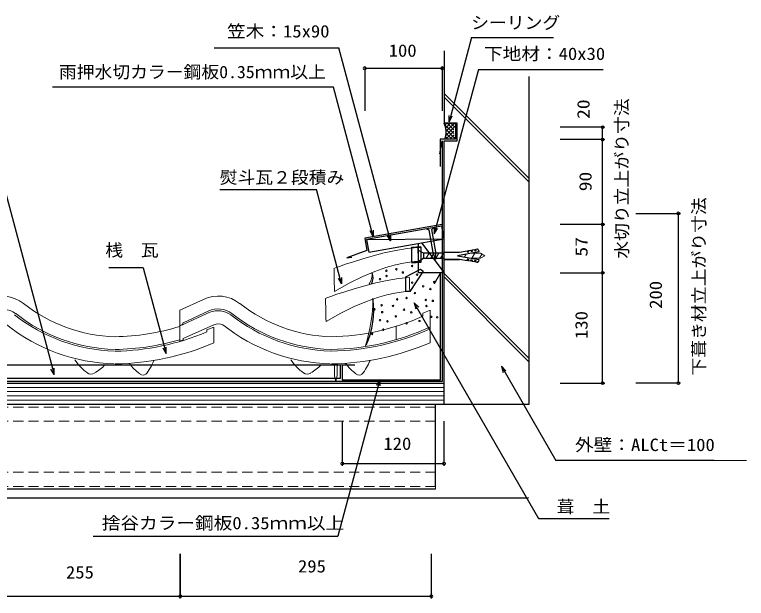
# Model space of a CAD drawing. Units: millimetres, scale not verified. Extents: x -630 to 675, y -339 to 349.
# Drawn here: x -188 to 675, y -339 to 349 of the extents above; entities that cross this region are included whole.
import ezdxf
from ezdxf.enums import TextEntityAlignment as Align

# ---------------------------------------------------------------- set-up
doc = ezdxf.new("R2010")
doc.units = ezdxf.units.MM
doc.header["$LTSCALE"] = 10
doc.linetypes.add('DASHED1', pattern=[1.8, 1.2, -0.6])
doc.linetypes.add('DASHED3', pattern=[4, 3, -1])
doc.layers.add('0-0_LAYER001', color=2, linetype='Continuous', lineweight=18)
doc.layers.add('0-1_LAYER004', color=7, linetype='Continuous')
doc.styles.add('ＭＳ ゴシック', font='')
doc.styles.get('ＭＳ ゴシック').set_extended_font_data('MS Gothic')

msp = doc.modelspace()

# ---------------------------------------------------------------- linework, layer by layer
at = {"layer": '0-0_LAYER001'}
for p, q in [((324.54, 222.42), (351.13, 321.65)), ((351.13, 321.65), (437.75, 321.65)), ((318.6, 220.85), (318.6, 306.22)), ((225.05, 287.93), (225.05, 235.43)), ((225.05, 285.43), (316.6, 285.43)), ((316.6, 287.93), (316.6, 235.43)), ((418.6, 275.92), (418.6, 15.58)), ((-141.21, -75.44), (-231.08, 259.97)), ((188.12, 263.09), (-143.04, 263.09)), ((235.2, 87.38), (188.12, 263.09)), ((418.6, 155.84), (318.6, 255.84)), ((418.6, 151.59), (318.6, 251.59)), ((334.2, 220.85), (318.6, 220.85)), ((330.21, 208.46), (319.35, 219.32)), ((319.68, 218.52), (322.01, 220.85)), ((320.7, 215.14), (326.42, 220.85)), ((320.84, 206.45), (332.12, 217.73)), ((321.19, 211.21), (330.83, 220.85)), ((330.28, 212.81), (322.23, 220.85)), ((331.43, 216.06), (326.64, 220.85)), ((332.12, 219.78), (331.05, 220.85)), ((332.12, 217.73), (332.12, 220.85)), ((332.12, 202.13), (332.12, 217.73)), ((334.2, 200.05), (334.2, 220.85)), ((508.12, 216.05), (455.62, 216.05)), ((505.62, 201.47), (505.62, 216.05)), ((320.94, 202.13), (330.07, 211.27)), ((332.12, 202.13), (321.03, 213.23)), ((327.71, 202.13), (321.14, 208.71)), ((325.35, 202.13), (330.48, 207.26)), ((316, 200.05), (313.22, 184.7)), ((332.12, 202.13), (314.2, 202.13)), ((314.2, 169.65), (314.2, 202.13)), ((316.6, 101.51), (316.6, 200.05)), ((316.6, 121.38), (316.6, 199.39)), ((318.6, 113.22), (318.6, 200.16)), ((334.2, 200.05), (318.6, 200.05)), ((323.3, 202.13), (320.5, 204.93)), ((329.76, 202.13), (331.81, 204.18)), ((508.12, 201.47), (455.62, 201.47)), ((505.62, 101.47), (505.62, 201.47)), ((318.6, 183.78), (318.6, -85.53)), ((597.36, 114.47), (544.86, 114.47)), ((594.86, -85.53), (594.86, 114.47)), ((225.05, 85.37), (316.6, 101.51)), ((227.37, 83.75), (316, 99.37)), ((297.78, 96.16), (306.55, 97.71)), ((300.62, 95.04), (297.78, 96.16)), ((300.62, 95.04), (305.31, 68.45)), ((304.27, 95.69), (306.55, 97.71)), ((304.27, 95.69), (308.96, 69.09)), ((508.12, 101.47), (455.62, 101.47)), ((505.62, 44.47), (505.62, 101.47)), ((225.05, 85.37), (227.65, 70.6)), ((227.37, 83.75), (229.97, 68.97)), ((229.97, 68.97), (318.6, 84.6)), ((288.6, 44.6), (288.6, 79.31)), ((318.6, 44.6), (292.11, 79.93)), ((204.07, 62.01), (227.65, 70.6)), ((280.65, 74.83), (291.36, 75.35)), ((288.6, 58.6), (288.6, 70.6)), ((294.6, 67.6), (288.6, 70.6)), ((308.75, 60.21), (308.96, 69.09)), ((334.58, 64.6), (359.85, 69.06)), ((345.9, 70.46), (336.8, 68.85)), ((346.19, 68.78), (345.9, 70.46)), ((346.19, 68.78), (347.87, 69.08)), ((350.23, 71.22), (347.57, 70.75)), ((347.87, 69.08), (347.57, 70.75)), ((350.53, 69.55), (350.23, 71.22)), ((350.53, 69.55), (352.2, 69.84)), ((354.56, 71.98), (351.91, 71.52)), ((352.2, 69.84), (351.91, 71.52)), ((354.86, 70.31), (354.56, 71.98)), ((354.86, 70.31), (356.53, 70.61)), ((357.72, 72.54), (356.24, 72.28)), ((356.53, 70.61), (356.24, 72.28)), ((359.45, 71.33), (359.85, 69.06)), ((204.07, 62.01), (209.99, 63.03)), ((288.6, 58.6), (294.6, 61.6)), ((294.6, 61.6), (294.6, 67.6)), ((318.6, 67.6), (294.6, 67.6)), ((318.6, 61.6), (294.6, 61.6)), ((297.49, 61.6), (300.95, 67.6)), ((303.21, 61.6), (306.68, 67.6)), ((305.31, 68.45), (308.75, 60.21)), ((308.94, 61.6), (312.4, 67.6)), ((314.66, 61.6), (318.12, 67.6)), ((318.6, 68.85), (336.8, 68.85)), ((318.6, 60.35), (318.6, 68.85)), ((334.58, 64.6), (359.68, 60.18)), ((342.94, 63.13), (344.83, 66.41)), ((346.02, 60.45), (345.72, 58.78)), ((346.02, 60.45), (347.69, 60.16)), ((351.32, 61.65), (354.76, 67.6)), ((361.6, 67.6), (351.59, 67.6)), ((361.6, 61.6), (351.6, 61.6)), ((360.53, 61.6), (363.38, 66.54)), ((366.6, 64.6), (361.6, 67.6)), ((361.6, 61.6), (366.6, 64.6)), ((318.6, 60.35), (336.8, 60.35)), ((345.72, 58.78), (336.8, 60.35)), ((347.69, 60.16), (347.4, 58.48)), ((350.06, 58.02), (347.4, 58.48)), ((350.35, 59.69), (350.06, 58.02)), ((350.35, 59.69), (352.03, 59.39)), ((352.03, 59.39), (351.73, 57.72)), ((354.39, 57.25), (351.73, 57.72)), ((354.69, 58.92), (354.39, 57.25)), ((354.69, 58.92), (356.36, 58.63)), ((356.36, 58.63), (356.06, 56.96)), ((357.54, 56.7), (356.06, 56.96)), ((359.28, 57.91), (359.68, 60.18)), ((288.6, 44.6), (318.6, 44.6)), ((314.6, 44.6), (307.1, 31.61)), ((314.6, 44.6), (314.6, -81.53)), ((418.6, -56.16), (318.6, 43.84)), ((508.12, 44.47), (455.62, 44.47)), ((505.62, -85.53), (505.62, 44.47)), ((273.55, 39.72), (273.55, 22.29)), ((418.6, -60.41), (318.6, 39.59)), ((418.6, 18.47), (418.6, -110.53)), ((-630.36, -64.53), (196.6, -64.53)), ((198.6, -63.78), (183.6, -63.78)), ((187.97, -63.78), (194.23, -63.78)), ((189.6, -64.78), (187.97, -63.78)), ((189.6, -64.78), (189.6, -77.11)), ((192.6, -64.78), (194.23, -63.78)), ((192.6, -64.78), (192.6, -76.3)), ((196.6, -64.53), (196.6, -79.53)), ((198.6, -63.78), (198.6, -81.53)), ((386.31, -65.62), (450.36, -176.55)), ((189.6, -77.11), (191.1, -83.78)), ((191.1, -83.78), (192.6, -76.3)), ((-630.36, -79.53), (196.6, -79.53)), ((318.6, -85.53), (-630.36, -85.53)), ((242.9, -81.26), (193.38, -266.05)), ((198.6, -81.53), (314.6, -81.53)), ((508.12, -85.53), (455.62, -85.53)), ((597.36, -85.53), (544.86, -85.53)), ((318.6, -110.53), (-630.36, -110.53)), ((308.6, -110.53), (308.6, -210.53)), ((198.6, -182.88), (198.6, -130.38)), ((318.6, -182.88), (318.6, -130.38)), ((198.6, -180.38), (318.6, -180.38)), ((450.36, -176.55), (675.12, -176.55)), ((308.6, -210.53), (-630.36, -210.53)), ((418.6, -220.53), (-630.36, -220.53)), ((193.38, -266.05), (-82.44, -266.05)), ((7.67, -339.15), (7.67, -286.65)), ((303.73, -339.15), (303.73, -286.65)), ((-247.33, -336.65), (7.67, -336.65)), ((7.67, -336.65), (303.73, -336.65))]:
    msp.add_line(p, q, dxfattribs=at)
at = {"layer": '0-0_LAYER001', "linetype": 'DASHED3'}
for p in [(316.6, 114.47), (-630.36, -83.53)]:
    msp.add_line(p, (316.6, -83.53), dxfattribs=at)
at = {"layer": '0-0_LAYER001', "color": 3}
for p, q in [((287.79, 74.44), (274.86, 73.1)), ((277.79, 39.1), (264.86, 37.75))]:
    msp.add_line(p, q, dxfattribs=at)
at = {"layer": '0-0_LAYER001', "color": 4}
for p, q in [((7.19, 0.36), (34.89, 13.21)), ((7.19, -34.35), (7.19, 0.36)), ((302.19, -37.99), (302.19, 0.36)), ((7.59, -18.2), (42.64, -1.82)), ((10.92, -14.44), (41.2, -0.39)), ((301.52, -0.04), (293.8, -3.04)), ((293.8, -3.04), (293.8, -6.73)), ((10.67, -16.15), (7.31, -17.48)), ((10.67, -14.66), (10.67, -16.15)), ((11.19, -32.9), (47.38, -16.74)), ((38.92, -22.84), (47.3, -19.69)), ((38.92, -22.84), (38.92, -25.26)), ((47.3, -38), (47.3, -19.69)), ((262.19, -34.31), (262.19, -18.65)), ((11.19, -32.9), (11.19, -34.32))]:
    msp.add_line(p, q, dxfattribs=at)
at = {"layer": '0-0_LAYER001', "color": 1}
for p, q in [((318.6, -90.53), (-630.36, -90.53)), ((318.6, -95.53), (-630.36, -95.53)), ((318.6, -100.53), (-630.36, -100.53)), ((318.6, -105.53), (-630.36, -105.53))]:
    msp.add_line(p, q, dxfattribs=at)
at = {"layer": '0-0_LAYER001', "color": 1, "linetype": 'DASHED1'}
for p, q in [((308.6, -113.73), (-630.36, -113.73)), ((308.6, -130.53), (-630.36, -130.53)), ((308.6, -190.53), (-630.36, -190.53)), ((308.6, -207.33), (-630.36, -207.33))]:
    msp.add_line(p, q, dxfattribs=at)
at = {"layer": '0-0_LAYER001'}
for points in [[(255.41, 82.28), (194.54, 309.43), (47.54, 309.43)], [(307.15, 90.22), (359.09, 284.06), (506.09, 284.06)], [(328.29, 228.91), (324.54, 222.42), (324.54, 229.92)], [(197.9, 31.47), (168.1, 142.71), (54.1, 142.71)], [(316, 99.37), (318.6, 84.6), (227.37, 83.75)], [(310.9, 96.72), (307.15, 90.22), (307.15, 97.72)], [(235.2, 94.88), (235.2, 87.38), (231.45, 93.88)], [(255.41, 89.78), (255.41, 82.28), (251.66, 88.78)], [(280.65, 74.83), (280.65, 55.98), (291.36, 56.76), (291.36, 75.35)], [(-8.89, -50.78), (-35.99, 50.35), (-76.49, 50.35)], [(273.55, 39.72), (290.72, 48.63), (294.2, 46.3)], [(273.67, 22.29), (278.18, 22.47), (294.2, 46.3)], [(197.9, 38.97), (197.9, 31.47), (194.15, 37.96)], [(285.47, 2.02), (283.53, 9.26), (288.84, 3.96)], [(283.53, 9.26), (430.5, -245.29), (513.15, -245.29)], [(-8.89, -43.28), (-8.89, -50.78), (-12.64, -44.28)], [(-141.21, -67.94), (-141.21, -75.44), (-144.96, -68.95)], [(318.6, -60.53), (318.6, -110.53), (418.6, -110.53)], [(388.25, -72.86), (386.31, -65.62), (391.61, -70.92)], [(239.15, -87.76), (242.9, -81.26), (242.9, -88.76)]]:
    msp.add_lwpolyline(points, dxfattribs=at)
at = {"layer": '0-0_LAYER001', "color": 3}
for points in [[(287.79, 74.44), (287.8, 73.98), (287.83, 72.71), (287.88, 70.85), (287.93, 68.59), (287.99, 66.13), (288.05, 63.67), (288.1, 61.41), (288.14, 59.54), (288.17, 58.28), (288.18, 57.81), (287.04, 57.81), (283.67, 57.63), (278.18, 57.06), (270.68, 55.86), (261.28, 53.8), (250.09, 50.64), (237.2, 46.17), (222.74, 40.15), (206.81, 32.35), (189.51, 22.54), (189.49, 23.29), (189.44, 25.35), (189.37, 28.38), (189.28, 32.06), (189.19, 36.07), (189.09, 40.07), (189.01, 43.75), (188.93, 46.79), (188.89, 48.84), (188.87, 49.6), (190.52, 50.23), (195.18, 51.93), (202.42, 54.47), (211.77, 57.6), (222.81, 61.05), (235.1, 64.57), (248.18, 67.93), (261.62, 70.86), (274.97, 73.12)], [(277.79, 39.1), (277.8, 38.63), (277.83, 37.37), (277.88, 35.51), (277.93, 33.24), (277.99, 30.78), (278.05, 28.32), (278.1, 26.06), (278.14, 24.2), (278.17, 22.93), (278.18, 22.47), (277.04, 22.46), (273.67, 22.29), (268.18, 21.71), (260.68, 20.51), (251.28, 18.45), (240.09, 15.3), (227.2, 10.83), (212.74, 4.81), (196.81, -3), (179.51, -12.81), (179.49, -12.05), (179.44, -10), (179.37, -6.96), (179.28, -3.28), (179.19, 0.72), (179.09, 4.73), (179.01, 8.41), (178.93, 11.44), (178.89, 13.5), (178.87, 14.26), (180.52, 14.88), (185.18, 16.59), (192.42, 19.13), (201.77, 22.25), (212.81, 25.7), (225.1, 29.23), (238.18, 32.58), (251.62, 35.51), (264.97, 37.77)]]:
    msp.add_lwpolyline(points, dxfattribs=at)
at = {"layer": '0-0_LAYER001', "color": 4}
msp.add_lwpolyline([(11.19, -34.32), (7.3, -36.15), (7.3, -18.66)], dxfattribs=at)
at = {"layer": '0-0_LAYER001'}
for centre, radius in [((225.05, 285.43), 1.7), ((316.6, 285.43), 1.7), ((505.62, 216.05), 1.7), ((505.62, 201.47), 1.7), ((505.62, 201.47), 1.7), ((594.86, 114.47), 1.7), ((505.62, 101.47), 1.7), ((505.62, 101.47), 1.7), ((281.01, 52.53), 0.9), ((250.64, 46.91), 0.9), ((262.45, 48.59), 0.9), ((270.08, 44.83), 0.9), ((286.79, 42.31), 0.9), ((505.62, 44.47), 1.7), ((505.62, 44.47), 1.7), ((243.05, 36.97), 0.9), ((250.84, 40.73), 0.9), ((306.95, 33.68), 0.9), ((281.02, 32.95), 0.9), ((294.05, 28.43), 0.9), ((302.56, 25.28), 0.9), ((284.27, 20.55), 0.9), ((263.29, 13.16), 0.9), ((274.45, 14.69), 0.9), ((297.09, 12.5), 0.9), ((305.47, 11.47), 0.9), ((236.58, 1.35), 0.9), ((244.98, 6.22), 0.9), ((258.49, 5.49), 0.9), ((271.52, 0.97), 0.9), ((297.88, 5.29), 0.9), ((245.65, -1.87), 0.9), ((261.74, -6.91), 0.9), ((280.03, -2.18), 0.9), ((303.78, -7.37), 0.9), ((310.53, -7.93), 0.9), ((243.04, -11.3), 0.9), ((251.92, -12.77), 0.9), ((274.55, -14.96), 0.9), ((289.72, -12.43), 0.9), ((246.7, -22.55), 0.9), ((233.71, -27.63), 0.9), ((505.62, -85.53), 1.7), ((594.86, -85.53), 1.7), ((198.6, -180.38), 1.7), ((318.6, -180.38), 1.7), ((7.67, -336.65), 1.7), ((7.67, -336.65), 1.7), ((303.73, -336.65), 1.7)]:
    msp.add_circle(centre, radius, dxfattribs=at)
for centre, radius, start, end in [((299.1, 210.45), 22.1, 337.88465, 28.07264), ((357.97, 71.06), 1.5, 10.45127, 99.63753), ((357.8, 58.17), 1.5, 259.83899, 350.14733), ((211.84, 43.72), 22.16, 325.90268, 2.8501), ((14.33, 21.2), 220.96, 343.51909, 358.02644)]:
    msp.add_arc(centre, radius, start, end, dxfattribs=at)
at = {"layer": '0-0_LAYER001', "color": 4}
for centre, radius, start, end in [((-202.54, -23.62), 40.68, 51.53531, 115.27963), ((52.35, -23.61), 40.68, 51.53531, 115.27963), ((-202.89, -25.9), 27.73, 54.17618, 112.93031), ((-64.3, 151.5), 182.38, 231.7756, 268.38173), ((52, -25.88), 27.73, 54.17618, 112.93031), ((190.59, 151.51), 182.38, 231.7756, 268.38173), ((-64.3, 151.5), 199.38, 231.7756, 268.38173), ((-64.3, 151.5), 199.38, 231.7756, 268.38173), ((-64.3, 151.5), 197.38, 231.7756, 268.38173), ((51.99, -26.38), 26.21, 54.56427, 111.2666), ((190.59, 151.51), 199.38, 231.7756, 268.38173), ((190.59, 151.51), 199.38, 231.7756, 268.38173), ((190.59, 151.51), 197.38, 231.7756, 268.38173), ((181.04, 244.4), 275.28, 270.90795, 294.18137), ((-64.3, 151.5), 214.38, 231.7756, 268.38173), ((-64.3, 151.5), 214.38, 231.7756, 268.38173), ((52.5, -28.84), 13.08, 65.55343, 112.8327), ((190.59, 151.51), 214.38, 231.7756, 268.38173), ((190.59, 151.51), 214.38, 231.7756, 268.38173), ((-73.84, 244.38), 275.28, 270.90795, 287.11988), ((-73.84, 244.38), 292.28, 270.90795, 292.69346), ((181.04, 244.4), 290.28, 270.90795, 294.66739), ((181.04, 244.4), 292.28, 270.90795, 294.48746), ((-73.84, 244.38), 290.28, 270.90795, 286.21009), ((-73.84, 244.38), 307.28, 270.90795, 293.21983), ((181.04, 244.4), 307.28, 270.90795, 293.21983), ((-67.62, -25.7), 58.84, 213.2508, 234.31144), ((-87.69, -31.89), 69.67, 321.65733, 337.34946), ((187.27, -25.69), 58.84, 213.2508, 234.31144), ((167.2, -31.88), 69.67, 321.65733, 337.34946), ((-114, -34.39), 44.13, 297.62161, 318.2313), ((-9.83, -32.01), 52.18, 215.53767, 234.46232), ((140.89, -34.38), 44.13, 297.62161, 318.2313), ((245.05, -31.99), 52.18, 215.53767, 234.46232), ((-97.5, -66.86), 7.95, 234.52014, 301.23766), ((-36.16, -69.71), 6.27, 234.10575, 303.29033), ((157.39, -66.85), 7.95, 234.52014, 301.23766), ((218.73, -69.7), 6.27, 234.10575, 303.29033)]:
    msp.add_arc(centre, radius, start, end, dxfattribs=at)
at = {"layer": '0-1_LAYER004'}
for p, q in [((351.13, 321.65), (447.85, 321.65)), ((47.54, 309.43), (194.54, 309.43)), ((255.41, 82.28), (194.54, 309.43)), ((318.6, 306.22), (318.6, 220.85)), ((225.05, 287.13), (225.05, 235.43)), ((225.05, 285.43), (316.6, 285.43)), ((316.6, 287.13), (316.6, 235.43)), ((359.09, 284.06), (307.15, 90.22)), ((359.09, 284.06), (506.09, 284.06)), ((188.12, 263.09), (-143.04, 263.09)), ((235.2, 87.38), (188.12, 263.09)), ((418.6, 155.84), (318.6, 255.84)), ((318.6, 251.59), (418.6, 151.59)), ((324.54, 222.42), (324.54, 229.92)), ((507.32, 216.05), (455.62, 216.05)), ((505.62, -85.53), (505.62, 216.05)), ((316.6, 200.05), (314.2, 190.11)), ((507.32, 201.47), (455.62, 201.47)), ((54.1, 142.71), (168.1, 142.71)), ((197.9, 31.47), (168.1, 142.71)), ((307.15, 97.72), (307.15, 90.22)), ((307.15, 90.22), (310.9, 96.72)), ((318.6, 84.6), (316, 99.37)), ((508.12, 101.47), (455.62, 101.47)), ((292.11, 79.93), (318.6, 44.6)), ((280.65, 57.32), (280.65, 74.83)), ((294.6, 67.6), (288.6, 70.6)), ((294.6, 61.6), (288.6, 56.76)), ((318.6, 67.6), (294.6, 67.6)), ((318.6, 68.85), (336.8, 68.85)), ((-35.99, 50.35), (-76.49, 50.35)), ((290.72, 48.63), (294.2, 46.3)), ((314.6, 44.6), (307.1, 31.61)), ((314.6, -81.53), (314.6, 44.6)), ((418.6, -56.16), (318.6, 43.84)), ((455.62, 44.47), (507.32, 44.47)), ((273.55, 22.29), (273.55, 39.72)), ((318.6, 39.59), (418.6, -60.41)), ((273.55, 22.29), (273.67, 22.29)), ((283.53, 9.26), (288.84, 3.96)), ((-8.89, -50.78), (-12.64, -44.28)), ((-141.21, -75.44), (-144.96, -68.95)), ((198.6, -63.78), (213.37, -63.78)), ((386.31, -65.62), (388.25, -72.86)), ((386.31, -65.62), (391.61, -70.92)), ((386.31, -65.62), (450.36, -176.55)), ((-630.36, -85.53), (318.6, -85.53)), ((242.74, -81.53), (193.38, -266.05)), ((242.74, -81.53), (239.15, -87.76)), ((242.83, -81.53), (242.9, -88.76)), ((455.62, -85.53), (508.12, -85.53)), ((597.36, -85.53), (544.86, -85.53)), ((308.6, -207.33), (308.6, -110.53)), ((198.6, -130.38), (198.6, -182.88)), ((318.6, -182.88), (318.6, -130.38)), ((198.6, -180.38), (316.9, -180.38)), ((637.24, -176.55), (450.36, -176.55)), ((308.6, -210.53), (-630.36, -210.53)), ((-630.36, -220.53), (416.2, -220.53)), ((-95.07, -266.05), (193.38, -266.05)), ((303.73, -339.15), (303.73, -286.65)), ((-502.33, -336.65), (303.73, -336.65))]:
    msp.add_line(p, q, dxfattribs=at)
for points in [[(351.13, 321.65), (324.54, 222.42), (328.29, 228.91)], [(418.6, 275.92), (418.6, -110.53), (-630.36, -110.53)], [(-231.08, 259.97), (-141.21, -75.44), (-141.21, -67.94)], [(332.12, 219.78), (332.12, 202.13), (314.2, 202.13), (314.2, 169.65)], [(318.6, -110.53), (318.6, 200.05), (334.2, 200.05), (334.2, 220.85), (318.6, 220.85)], [(316.6, 200.05), (316.6, 101.51), (316.6, -83.53), (-630.36, -83.53)], [(544.86, 114.47), (597.36, 114.47), (594.86, 114.47), (594.86, -85.53)], [(316.6, 101.51), (225.05, 85.37), (227.65, 70.6), (204.07, 62.01), (209.99, 63.03)], [(316, 99.37), (227.37, 83.75), (318.6, 84.6)], [(297.78, 96.16), (300.62, 95.04), (305.31, 68.45), (308.75, 60.21), (308.96, 69.09), (304.27, 95.69), (306.55, 97.71)], [(235.2, 94.88), (235.2, 87.38), (231.45, 93.88)], [(255.41, 88.69), (255.41, 82.28), (251.66, 88.78)], [(227.37, 83.75), (229.97, 68.97), (318.6, 84.6)], [(318.6, 44.6), (288.6, 44.6), (288.6, 79.31)], [(280.65, 74.83), (291.36, 74.83), (291.36, 56.76), (280.65, 56.76)], [(359.45, 71.33), (359.85, 69.06), (334.58, 64.6), (359.68, 60.18), (359.28, 57.91), (357.54, 56.7), (356.06, 56.96), (356.36, 58.63), (354.69, 58.92), (354.39, 57.25), (351.73, 57.72), (352.03, 59.39), (350.35, 59.69), (350.06, 58.02), (347.4, 58.48), (347.69, 60.16), (346.02, 60.45), (345.72, 58.78), (336.8, 60.35)], [(336.8, 68.85), (345.9, 70.46), (346.19, 68.78), (347.87, 69.08), (347.57, 70.75), (350.23, 71.22), (350.53, 69.55), (352.2, 69.84), (351.91, 71.52), (354.56, 71.98), (354.86, 70.31), (356.53, 70.61), (356.24, 72.28), (357.72, 72.54), (359.45, 71.33)], [(294.6, 67.6), (294.6, 61.6), (318.6, 61.6)], [(318.6, 60.35), (336.8, 60.35), (318.6, 60.35)], [(-35.99, 50.35), (-8.89, -50.78), (-8.89, -43.28)], [(273.55, 39.72), (290.72, 48.63), (294.2, 46.3)], [(294.2, 46.3), (278.18, 22.47), (273.67, 22.29)], [(197.9, 38.97), (197.9, 31.47), (194.15, 37.96)], [(513.15, -245.29), (430.5, -245.29), (283.53, 9.26), (285.47, 2.02)], [(-630.36, -79.53), (190.15, -79.53), (196.6, -79.53), (196.6, -63.78)], [(196.6, -64.53), (-611.63, -64.53), (-630.36, -64.53)], [(198.6, -63.78), (198.6, -81.53), (314.6, -81.53)], [(7.67, -339.15), (7.67, -286.65), (7.67, -334.95)]]:
    msp.add_lwpolyline(points, dxfattribs=at)
for centre, radius, start, end in [((299.1, 210.45), 22.1, 337.88499, 28.07269), ((219.47, 38.77), 15.52, 333.41251, 20.56192), ((140.46, -0.3), 95.3, 334.98499, 8.7548)]:
    msp.add_arc(centre, radius, start, end, dxfattribs=at)

# ---------------------------------------------------------------- texts
at = {"layer": '0-0_LAYER001', "color": 7, "style": 'ＭＳ ゴシック'}
for s, width, p in [('シーリング', 1.05, (350.63, 327.5)), ('笠木：15x90', 1.1, (62.76, 317.4)), ('100', 1.1, (253.41, 294.67)), ('下地材：40x30', 1.1, (365.78, 290.88)), ('雨押水切カラー鋼板0.35ｍｍ以上', 1.05, (-135.47, 269.42)), ('熨斗瓦２段積み', 1.05, (54.1, 145.21)), ('桟\u3000瓦', 1.05, (-80.81, 59.42)), ('120', 1.1, (247.13, -168.55)), ('外壁：ALCt＝100', 1.1, (473.1, -169.97)), ('\u3000葺\u3000土', 1.05, (430.5, -242.79)), ('捨谷カラー鋼板0.35ｍｍ以上', 1.1, (-84.97, -262.13)), ('255', 1.1, (-127.15, -320.16)), ('295', 1.1, (146.45, -313.05))]:
    msp.add_text(s, height=14.66, dxfattribs=dict(at, width=width)).set_placement(p, align=Align.BOTTOM_LEFT)
for s, width, p in [('20', 1.15, (494.67, 225.86)), ('水切り立上がり寸法', 1.05, (540.02, 61.09)), ('90', 1.15, (497.04, 140.58)), ('下葺き材立上がり寸法', 1.05, (630.93, -76.53)), ('57', 1.15, (492.3, 63.6)), ('200', 1.1, (579.95, 2.01)), ('130', 1.1, (492.3, -33.53))]:
    msp.add_text(s, height=14.66, rotation=90, dxfattribs=dict(at, width=width)).set_placement(p, align=Align.BOTTOM_LEFT)

doc.saveas('drawing.dxf')
